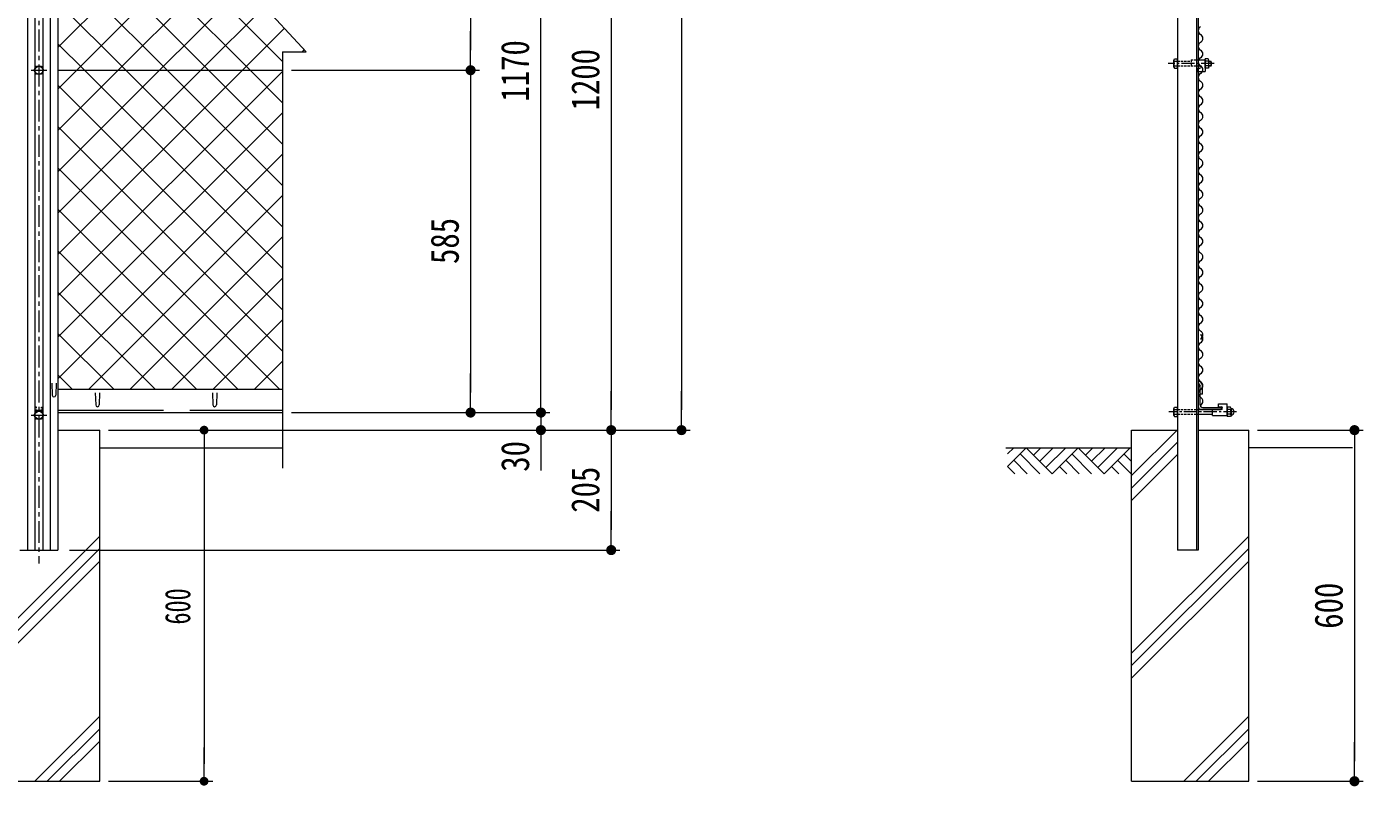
# Model space of a CAD drawing. Units: millimetres, scale not verified. Extents: x -4455 to 4455, y -3150 to 3150.
# Drawn here: x -1514 to 768, y -767 to 531 of the extents above; entities that cross this region are included whole.
import ezdxf
from ezdxf.enums import TextEntityAlignment as Align

# ---------------------------------------------------------------- set-up
doc = ezdxf.new("R2010")
doc.units = ezdxf.units.MM
doc.header["$LTSCALE"] = 30
for name, pattern in [('DASHED', [7.5, 6, -1.5]), ('USER1', [2, 1.25, -0.25, 0.25, -0.25]), ('USER2', [1.125, 0.75, -0.125, 0.125, -0.125]), ('USER3', [0.1875, 0.125, -0.0625]), ('USER4', [4, 2.5, -0.5, 0.5, -0.5])]:
    doc.linetypes.add(name, pattern=pattern)
for name, color, linetype, lineweight in [('0-1_GL', 7, 'Continuous', 9), ('0-2_D-STR1', 1, 'Continuous', 18), ('0-3_1部材', 7, 'Continuous', 9), ('0-4_4基礎', 4, 'Continuous', 18), ('0-5_D-STR2', 1, 'Continuous', 13), ('0-6_D-STR-DIM', 4, 'Continuous', 13), ('0-7_D-BMK', 2, 'USER2', 13), ('0-8_D-STR3', 3, 'Continuous', 13), ('0-9_8部品', 3, 'Continuous', 18), ('0-B_0', 1, 'Continuous', 18), ('0-C_D-STR4', 4, 'Continuous', 18), ('0-D_AMI', 3, 'Continuous', 18), ('0-E_SUNPOU', 1, 'Continuous', 18), ('0-F_5寸法', 3, 'Continuous', 18), ('1-1_7詳細', 3, 'Continuous', 18)]:
    doc.layers.add(name, color=color, linetype=linetype, lineweight=lineweight)
doc.layers.add('1-0_6文字', color=1, linetype='Continuous')
doc.styles.add('ＭＳ ゴシック', font='')
doc.styles.get('ＭＳ ゴシック').set_extended_font_data('MS Gothic')

# ---------------------------------------------------------------- blocks, each defined once
blk = doc.blocks.new('GL-マーク')
at = {"layer": '0-B_0'}
for p, q in [((-418.12, -21.21), (-396.91, 0)), ((-418.12, -63.64), (-354.48, 0)), ((-354.48, 0), (-265.86, -88.62)), ((-304.52, 0), (-329.5, -24.98)), ((-262.09, 0), (-308.29, -46.2)), ((-219.67, 0), (-287.08, -67.41)), ((-177.24, 0), (-265.86, -88.62)), ((-177.24, 0), (-88.62, -88.62)), ((-127.28, 0), (-152.26, -24.98)), ((-84.85, 0), (-131.05, -46.19)), ((-42.43, 0), (-109.83, -67.41)), ((0, 0), (-88.62, -88.62)), ((-396.91, -42.43), (-350.71, -88.62)), ((-375.7, -21.21), (-308.29, -88.62)), ((-219.67, -42.43), (-173.47, -88.62)), ((-198.45, -21.21), (-131.05, -88.62)), ((3.77, -88.62), (-42.43, -42.43)), ((4.99, -47.42), (-21.21, -21.21)), ((-418.12, -63.64), (-393.14, -88.62)), ((-240.88, -63.64), (-215.9, -88.62)), ((-38.66, -88.62), (-63.64, -63.64))]:
    blk.add_line(p, q, dxfattribs=at)
blk = doc.blocks.new('M1')
at = {"layer": '0-E_SUNPOU'}
blk.add_line((-7.5, 0), (-57.86, 0), dxfattribs=at)
for points in [[(0, 0), (-7.5, 0), (-7.44, 0.94)], [(0, 0), (-7.44, -0.94), (-7.5, 0)], [(0, 0), (-7.44, 0.94), (-7.26, 1.87)], [(0, 0), (-7.26, -1.87), (-7.44, -0.94)], [(0, 0), (-7.26, 1.87), (-6.97, 2.76)], [(0, 0), (-6.97, -2.76), (-7.26, -1.87)], [(0, 0), (-6.97, 2.76), (-6.57, 3.61)], [(0, 0), (-6.57, -3.61), (-6.97, -2.76)], [(0, 0), (-6.57, 3.61), (-6.07, 4.41)], [(0, 0), (-6.07, -4.41), (-6.57, -3.61)], [(0, 0), (-6.07, 4.41), (-5.47, 5.13)], [(0, 0), (-5.47, -5.13), (-6.07, -4.41)], [(0, 0), (-5.47, 5.13), (-4.78, 5.78)], [(0, 0), (-4.78, -5.78), (-5.47, -5.13)], [(0, 0), (-4.78, 5.78), (-4.02, 6.33)], [(0, 0), (-4.02, -6.33), (-4.78, -5.78)], [(0, 0), (-4.02, 6.33), (-3.19, 6.79)], [(0, 0), (-3.19, -6.79), (-4.02, -6.33)], [(0, 0), (-3.19, 6.79), (-2.32, 7.13)], [(0, 0), (-2.32, -7.13), (-3.19, -6.79)], [(0, 0), (-2.32, 7.13), (-1.41, 7.37)], [(0, 0), (-1.41, -7.37), (-2.32, -7.13)], [(0, 0), (-1.41, 7.37), (-0.47, 7.49)], [(0, 0), (-0.47, -7.49), (-1.41, -7.37)], [(0, 0), (-0.47, 7.49), (0.47, 7.49)], [(0, 0), (0.47, -7.49), (-0.47, -7.49)], [(0, 0), (0.47, 7.49), (1.41, 7.37)], [(0, 0), (1.41, 7.37), (2.32, 7.13)], [(0, 0), (2.32, 7.13), (3.19, 6.79)], [(0, 0), (3.19, 6.79), (4.02, 6.33)], [(0, 0), (4.02, 6.33), (4.78, 5.78)], [(0, 0), (4.78, 5.78), (5.47, 5.13)], [(0, 0), (5.47, 5.13), (6.07, 4.41)], [(0, 0), (6.07, 4.41), (6.57, 3.61)], [(0, 0), (6.57, 3.61), (6.97, 2.76)], [(0, 0), (6.97, 2.76), (7.26, 1.87)], [(0, 0), (7.26, 1.87), (7.44, 0.94)], [(0, 0), (7.44, 0.94), (7.5, 0)], [(0, 0), (1.41, -7.37), (0.47, -7.49)], [(0, 0), (2.32, -7.13), (1.41, -7.37)], [(0, 0), (3.19, -6.79), (2.32, -7.13)], [(0, 0), (4.02, -6.33), (3.19, -6.79)], [(0, 0), (4.78, -5.78), (4.02, -6.33)], [(0, 0), (5.47, -5.13), (4.78, -5.78)], [(0, 0), (6.07, -4.41), (5.47, -5.13)], [(0, 0), (6.57, -3.61), (6.07, -4.41)], [(0, 0), (6.97, -2.76), (6.57, -3.61)], [(0, 0), (7.26, -1.87), (6.97, -2.76)], [(0, 0), (7.44, -0.94), (7.26, -1.87)], [(0, 0), (7.5, 0), (7.44, -0.94)]]:
    blk.add_solid(points, dxfattribs=at)

msp = doc.modelspace()

# ---------------------------------------------------------------- linework, layer by layer
at = {"layer": '0-1_GL'}
for p, q in [((-1389.07, -187.99), (-1076.85, -187.99)), ((157.69, -187.99), (372.41, -187.99)), ((749.33, -187.99), (572.41, -187.99))]:
    msp.add_line(p, q, dxfattribs=at)
at = {"layer": '0-2_D-STR1'}
for p, q in [((-1512.49, 1491.72), (-1512.5, -362.99)), ((-1473.51, 1491.72), (-1473.52, -362.99)), ((-1460.51, 1491.72), (-1460.52, -362.99)), ((-1500.01, 1473.92), (-1500.02, -362.99)), ((-1486.01, 1473.92), (-1486.02, -362.99)), ((482.96, 1102.67), (482.96, -362.99)), ((485.96, 1102.01), (485.96, -157.99)), ((450.96, 1092.63), (450.96, -157.99)), ((-1471, -77.84), (-1470.25, -98.34)), ((-1463.5, -77.84), (-1464.25, -98.34)), ((-1460.52, -87.99), (-1076.85, -87.99)), ((485.96, -70.14), (493.69, -81.35)), ((485.96, -77.19), (489.69, -82.59)), ((485.96, -82.38), (486.96, -82.38)), ((485.96, -82.38), (485.96, -117.38)), ((488.96, -84.38), (488.96, -114.38)), ((489.69, -96.43), (489.69, -82.59)), ((493.69, -96.43), (493.69, -81.35)), ((-1396.77, -94.49), (-1396.02, -114.99)), ((-1389.27, -94.49), (-1390.02, -114.99)), ((-1196.77, -94.49), (-1196.02, -114.99)), ((-1189.27, -94.49), (-1190.02, -114.99)), ((493.69, -96.43), (489.69, -96.43)), ((-1460.52, -127.99), (-1076.85, -127.99)), ((493.46, -122.38), (518.46, -122.38)), ((493.96, -119.38), (523.96, -119.38)), ((525.96, -122.38), (525.96, -121.38)), ((-1525.52, -362.99), (-1460.52, -362.99))]:
    msp.add_line(p, q, dxfattribs=at)
at = {"layer": '0-2_D-STR1', "linetype": 'DASHED'}
msp.add_line((-1460.52, -123.99), (-1076.85, -123.99), dxfattribs=at)
at = {"layer": '0-2_D-STR1'}
for centre, radius, start, end in [((486.96, -84.38), 2, 0, 90), ((-1467.25, -98.34), 3, 180, 0), ((-1393.02, -114.99), 3, 180, 0), ((-1193.02, -114.99), 3, 180, 0), ((490.96, -117.38), 5, 180, 270), ((493.96, -114.38), 5, 180, 270), ((523.96, -121.38), 2, 0, 90)]:
    msp.add_arc(centre, radius, start, end, dxfattribs=at)
at = {"layer": '0-3_1部材'}
for p, q in [((490.96, -122.38), (525.96, -122.38)), ((450.96, -157.99), (450.96, -362.99)), ((485.96, -157.99), (485.96, -362.99)), ((485.96, -362.99), (450.96, -362.99))]:
    msp.add_line(p, q, dxfattribs=at)
at = {"layer": '0-4_4基礎', "color": 7, "lineweight": 9}
for p, q in [((372.41, -757.99), (372.41, -157.99)), ((372.41, -157.99), (450.96, -157.99)), ((485.96, -157.99), (572.41, -157.99)), ((572.41, -757.99), (572.41, -157.99)), ((372.41, -757.99), (572.41, -757.99))]:
    msp.add_line(p, q, dxfattribs=at)
at = {"layer": '0-4_4基礎'}
for p, q in [((372.41, -235.76), (450.18, -157.99)), ((372.41, -256.98), (450.96, -178.43)), ((372.41, -278.19), (450.96, -199.64)), ((372.41, -539.22), (572.41, -339.22)), ((372.41, -560.44), (572.41, -360.44)), ((372.41, -581.65), (572.41, -381.65)), ((461.46, -757.99), (572.41, -647.05)), ((482.68, -757.99), (572.41, -668.26)), ((503.89, -757.99), (572.41, -689.47))]:
    msp.add_line(p, q, dxfattribs=at)
at = {"layer": '0-5_D-STR2', "color": 2}
for p, q in [((-1460.51, 495.62), (-1076.85, 879.28)), ((-1076.85, 472.1), (-1460.51, 855.76)), ((-1132.48, 457.01), (-1460.51, 785.05)), ((-1357.7, 457.01), (-1076.85, 737.86)), ((-1203.19, 457.01), (-1460.51, 714.34)), ((-1286.99, 457.01), (-1076.85, 667.15)), ((-1273.9, 457.01), (-1460.51, 643.63)), ((-1344.61, 457.01), (-1460.51, 572.92)), ((-1415.32, 457.01), (-1460.51, 502.2)), ((-1043.26, 488.61), (-1039.94, 491.93)), ((-1460.52, 283.48), (-1286.99, 457.01)), ((-1460.51, 354.2), (-1357.7, 457.01)), ((-1076.85, 118.54), (-1415.32, 457.01)), ((-1076.85, 189.26), (-1344.61, 457.01)), ((-1076.85, 259.97), (-1273.9, 457.01)), ((-1076.85, 330.68), (-1203.19, 457.01)), ((-1076.85, 401.39), (-1132.48, 457.01)), ((-1460.52, 71.35), (-1076.85, 455.01)), ((-1076.85, 47.83), (-1460.51, 431.49)), ((-1460.52, 0.64), (-1076.85, 384.3)), ((-1076.85, -22.88), (-1460.51, 360.78)), ((-1460.52, -70.07), (-1076.85, 313.59)), ((-1082.45, -87.99), (-1460.52, 290.07)), ((-1407.73, -87.99), (-1076.85, 242.88)), ((-1153.16, -87.99), (-1460.52, 219.36)), ((-1337.02, -87.99), (-1076.85, 172.17)), ((-1223.87, -87.99), (-1460.52, 148.65)), ((-1266.31, -87.99), (-1076.85, 101.46)), ((-1294.58, -87.99), (-1460.52, 77.94)), ((-1195.59, -87.99), (-1076.85, 30.75)), ((-1365.29, -87.99), (-1460.52, 7.23)), ((-1124.88, -87.99), (-1076.85, -39.96)), ((-1436, -87.99), (-1460.52, -63.48))]:
    msp.add_line(p, q, dxfattribs=at)
at = {"layer": '0-5_D-STR2', "color": 7, "lineweight": 9}
msp.add_line((-1460.52, 457.01), (-1076.85, 457.01), dxfattribs=at)
at = {"layer": '0-5_D-STR2', "color": 2}
for points in [[(-1460.51, 424.91), (-1428.41, 457.01), (-1076.85, 808.57)], [(-1460.52, 212.77), (-1216.28, 457.01), (-1108.03, 565.26)], [(-1460.52, 142.06), (-1145.57, 457.01), (-1073.98, 528.6)]]:
    msp.add_lwpolyline(points, dxfattribs=at)
for centre, radius, start, end in [((493.72, 524.71), 7.56, 118.07249, 241.92751), ((493.72, 498.05), 7.56, 118.07249, 241.92751), ((486.6, 511.38), 7.56, 298.07249, 61.92751), ((486.6, 484.71), 7.56, 298.07249, 61.92751), ((493.72, 471.38), 7.56, 118.07249, 241.92751), ((486.6, 458.05), 7.56, 298.07249, 61.92751), ((493.72, 444.71), 7.56, 118.07249, 241.92751), ((486.6, 431.38), 7.56, 298.07249, 61.92751), ((493.72, 418.05), 7.56, 118.07249, 241.92751), ((486.6, 404.71), 7.56, 298.07249, 61.92751), ((493.72, 391.38), 7.56, 118.07249, 241.92751), ((493.72, 364.71), 7.56, 118.07249, 241.92751), ((486.6, 378.05), 7.56, 298.07249, 61.92751), ((493.72, 338.05), 7.56, 118.07249, 241.92751), ((486.6, 351.38), 7.56, 298.07249, 61.92751), ((486.6, 324.71), 7.56, 298.07249, 61.92751), ((493.72, 311.38), 7.56, 118.07249, 241.92751), ((486.6, 298.05), 7.56, 298.07249, 61.92751), ((493.72, 284.71), 7.56, 118.07249, 241.92751), ((486.6, 271.38), 7.56, 298.07249, 61.92751), ((493.72, 258.05), 7.56, 118.07249, 241.92751), ((486.6, 244.71), 7.56, 298.07249, 61.92751), ((493.72, 231.38), 7.56, 118.07249, 241.92751), ((493.72, 204.71), 7.56, 118.07249, 241.92751), ((486.6, 218.05), 7.56, 298.07249, 61.92751), ((493.72, 178.05), 7.56, 118.07249, 241.92751), ((486.6, 191.38), 7.56, 298.07249, 61.92751), ((486.6, 164.71), 7.56, 298.07249, 61.92751), ((493.72, 151.38), 7.56, 118.07249, 241.92751), ((486.6, 138.05), 7.56, 298.07249, 61.92751), ((493.72, 124.71), 7.56, 118.07249, 241.92751), ((486.6, 111.38), 7.56, 298.07249, 61.92751), ((493.72, 98.05), 7.56, 118.07249, 241.92751), ((486.6, 84.71), 7.56, 298.07249, 61.92751), ((493.72, 71.38), 7.56, 118.07249, 241.92751), ((493.72, 44.71), 7.56, 118.07249, 241.92751), ((486.6, 58.05), 7.56, 298.07249, 61.92751), ((493.72, 18.05), 7.56, 118.07249, 241.92751), ((486.6, 31.38), 7.56, 298.07249, 61.92751), ((486.6, 4.71), 7.56, 298.07249, 61.92751), ((490.77, 1.38), 3.39, 259.61114, 100.38886), ((486.6, -1.95), 7.56, 298.07249, 61.92751), ((493.72, -15.29), 7.56, 118.07249, 241.92751), ((486.6, -28.62), 7.56, 298.07249, 61.92751), ((493.72, -41.95), 7.56, 118.07249, 241.92751), ((486.6, -55.29), 7.56, 298.07249, 61.92751)]:
    msp.add_arc(centre, radius, start, end, dxfattribs=at)
at = {"layer": '0-6_D-STR-DIM', "color": 1, "lineweight": 18}
for p, q in [((-396, 1457.22), (-396, -123.49)), ((-756, 1007.51), (-756, 491.51)), ((-636, -93.49), (-636, 1007.51)), ((-516, 1007.51), (-516, -123.49)), ((-1061.85, 457.01), (-741, 457.01)), ((-1061.85, 457.01), (-741, 457.01)), ((-756, 422.51), (-756, -93.49)), ((-636, -93.49), (-636, -58.99)), ((-1061.85, -127.99), (-621, -127.99)), ((-1061.85, -127.99), (-741, -127.99)), ((-1061.85, -127.99), (-621, -127.99)), ((-636, -127.99), (-636, -157.99)), ((-1374.07, -157.99), (-621, -157.99)), ((-1374.07, -157.99), (-501, -157.99)), ((-1374.07, -157.99), (-501, -157.99)), ((-1374.07, -157.99), (-381, -157.99)), ((587.41, -157.99), (767.91, -157.99)), ((-636, -192.49), (-636, -226.99)), ((-516, -192.49), (-516, -328.49)), ((752.91, -192.49), (752.91, -723.49)), ((-1441.02, -362.99), (-501, -362.99)), ((587.41, -757.99), (767.91, -757.99))]:
    msp.add_line(p, q, dxfattribs=at)
at = {"layer": '0-6_D-STR-DIM'}
for p, q in [((-1116.85, 574.77), (-1036.85, 488.61)), ((-1076.85, 488.61), (-1076.85, -223.07)), ((-1076.85, 488.61), (-1036.85, 488.61))]:
    msp.add_line(p, q, dxfattribs=at)
at = {"layer": '0-6_D-STR-DIM', "color": 1}
for p, q in [((-1211.01, -187.99), (-1211.01, -727.99)), ((-1374.07, -757.99), (-1196.01, -757.99))]:
    msp.add_line(p, q, dxfattribs=at)
at = {"layer": '0-7_D-BMK', "linetype": 'USER1'}
msp.add_line((-1493.02, 1546.63), (-1493.02, -385.83), dxfattribs=at)
at = {"layer": '0-7_D-BMK'}
for p, q in [((513.58, 468.44), (435.09, 468.44)), ((551.65, -126.83), (436.2, -126.83))]:
    msp.add_line(p, q, dxfattribs=at)
at = {"layer": '0-7_D-BMK', "linetype": 'USER4'}
msp.add_line((-1506.45, -132.44), (-1479.57, -132.44), dxfattribs=at)
msp.add_line((-1506.45, -132.44), (-1479.57, -132.44), dxfattribs=at)
at = {"layer": '0-8_D-STR3'}
for p, q in [((444.56, 474.36), (445.67, 476.28)), ((444.56, 462.52), (444.56, 474.36)), ((444.56, 462.52), (445.67, 460.6)), ((445.25, 472.44), (450.96, 472.44)), ((445.25, 464.44), (450.96, 464.44)), ((445.67, 476.28), (450.96, 476.28)), ((445.67, 460.6), (450.96, 460.6)), ((450.96, 460.6), (450.96, 476.28)), ((483.83, 459.76), (487.78, 459.76)), ((485.96, 474.76), (498.03, 474.76)), ((485.96, 464.26), (487.78, 464.26)), ((498.03, 460.6), (498.03, 476.28)), ((498.03, 474.76), (498.03, 454.76)), ((503.74, 472.44), (498.03, 472.44)), ((503.74, 464.44), (498.03, 464.44)), ((503.32, 460.6), (498.03, 460.6)), ((504.43, 462.52), (503.32, 460.6)), ((504.43, 462.52), (504.43, 474.36)), ((504.43, 472.44), (507.98, 472.44)), ((504.43, 464.44), (507.98, 464.44)), ((507.98, 464.44), (507.98, 472.44)), ((483.83, 454.76), (498.03, 454.76)), ((520.77, -113.15), (535.77, -113.15)), ((520.77, -118.15), (520.77, -113.15)), ((535.77, -133.15), (535.77, -113.15)), ((444.56, -132.75), (444.56, -120.91)), ((444.56, -132.75), (445.67, -134.67)), ((445.25, -122.83), (450.96, -122.83)), ((445.25, -130.83), (450.96, -130.83)), ((445.67, -134.67), (450.96, -134.67)), ((450.96, -134.67), (450.96, -118.99)), ((481.06, -122.83), (510.77, -122.83)), ((485.96, -130.83), (510.82, -130.83)), ((510.77, -133.15), (510.77, -122.65)), ((510.77, -122.65), (525.52, -122.65)), ((510.77, -133.15), (535.77, -133.15)), ((520.77, -118.15), (525.52, -118.15)), ((541.06, -118.99), (535.77, -118.99)), ((535.77, -118.99), (535.77, -134.67)), ((541.48, -122.83), (535.77, -122.83)), ((541.48, -130.83), (535.77, -130.83)), ((542.17, -120.91), (541.06, -118.99)), ((542.17, -120.91), (542.17, -132.75))]:
    msp.add_line(p, q, dxfattribs=at)
at = {"layer": '0-8_D-STR3', "color": 1, "linetype": 'USER3'}
for p, q in [((450.96, 472.44), (473.83, 472.44)), ((450.96, 464.44), (473.83, 464.44)), ((473.83, 474.76), (473.83, 464.26)), ((473.83, 474.76), (485.96, 474.76)), ((473.83, 464.26), (485.96, 464.26)), ((483.83, 459.76), (483.83, 454.76)), ((-1499.27, -129.69), (-1499.27, -118.76)), ((-1499.27, -129.69), (-1499.27, -118.76)), ((-1497.27, -118.76), (-1499.27, -118.76)), ((-1497.27, -123.76), (-1499.27, -123.76)), ((-1497.27, -123.76), (-1499.27, -123.76)), ((-1498.45, -128.26), (-1499.27, -128.26)), ((-1498.45, -128.26), (-1499.27, -128.26)), ((-1497.27, -126.22), (-1497.27, -118.76)), ((-1497.27, -123.99), (-1488.77, -123.99)), ((-1497.27, -123.99), (-1488.77, -123.99)), ((-1488.77, -118.76), (-1486.77, -118.76)), ((-1488.77, -126.22), (-1488.77, -118.76)), ((-1488.77, -123.76), (-1486.77, -123.76)), ((-1488.77, -123.76), (-1486.77, -123.76)), ((-1487.59, -128.26), (-1486.77, -128.26)), ((-1487.59, -128.26), (-1486.77, -128.26)), ((-1486.77, -129.69), (-1486.77, -118.76)), ((-1486.77, -129.69), (-1486.77, -118.76)), ((450.96, -122.83), (485.96, -122.83)), ((450.96, -130.83), (485.96, -130.83))]:
    msp.add_line(p, q, dxfattribs=at)
at = {"layer": '0-8_D-STR3', "color": 1}
for p, q in [((504.43, 471.64), (508.39, 471.64)), ((504.43, 465.24), (508.39, 465.24))]:
    msp.add_line(p, q, dxfattribs=at)
at = {"layer": '0-8_D-STR3'}
for points in [[(504.43, 474.36), (503.32, 476.28), (498.03, 476.28)], [(444.56, -120.91), (445.67, -118.99), (450.96, -118.99)], [(542.17, -132.75), (541.06, -134.67), (535.77, -134.67)]]:
    msp.add_lwpolyline(points, dxfattribs=at)
msp.add_lwpolyline([(-1485.18, -132.44), (-1489.1, -139.23), (-1496.94, -139.23), (-1500.86, -132.44), (-1496.94, -125.65), (-1489.1, -125.65)], close=True, dxfattribs=at)
msp.add_lwpolyline([(-1485.18, -132.44), (-1489.1, -139.23), (-1496.94, -139.23), (-1500.86, -132.44), (-1496.94, -125.65), (-1489.1, -125.65)], close=True, dxfattribs=at)
at = {"layer": '0-8_D-STR3', "color": 1, "linetype": 'USER3'}
for points in [[(-1497.27, -126.22), (-1497.27, -118.76), (-1499.27, -118.76)], [(-1488.77, -126.22), (-1488.77, -118.76), (-1486.77, -118.76)]]:
    msp.add_lwpolyline(points, dxfattribs=at)
at = {"layer": '0-8_D-STR3'}
msp.add_circle((-1493.02, -132.44), 6.8, dxfattribs=at)
msp.add_circle((-1493.02, -132.44), 6.8, dxfattribs=at)
for centre, radius, start, end in [((447.59, 474.36), 3.03, 180, 219.3382), ((456.56, 468.44), 12, 160.52878, 199.47122), ((447.59, 462.52), 3.03, 140.6618, 180), ((487.78, 462.01), 2.25, 270, 90), ((501.4, 474.36), 3.03, 320.6618, 0), ((492.43, 468.44), 12, 340.52878, 19.47122), ((501.4, 462.52), 3.03, 0, 39.3382), ((501.05, 468.44), 8, 330, 30), ((447.59, -120.91), 3.03, 180, 219.3382), ((456.56, -126.83), 12, 160.52878, 199.47122), ((447.59, -132.75), 3.03, 140.6618, 180), ((525.52, -120.4), 2.25, 270, 90), ((539.14, -120.91), 3.03, 320.6618, 0), ((530.17, -126.83), 12, 340.52878, 19.47122), ((539.14, -132.75), 3.03, 0, 39.3382), ((541.38, -126.83), 5.97, 277.58062, 82.41938)]:
    msp.add_arc(centre, radius, start, end, dxfattribs=at)
at = {"layer": '0-9_8部品', "color": 1, "linetype": 'USER1'}
msp.add_line((-1506.45, 457.01), (-1479.57, 457.01), dxfattribs=at)
at = {"layer": '0-9_8部品'}
msp.add_lwpolyline([(-1485.18, 457.01), (-1489.1, 450.22), (-1496.94, 450.22), (-1500.86, 457.01), (-1496.94, 463.8), (-1489.1, 463.8)], close=True, dxfattribs=at)
msp.add_circle((-1493.02, 457.01), 6.8, dxfattribs=at)
at = {"layer": '0-C_D-STR4', "color": 7, "lineweight": 9}
for p, q in [((-1460.52, -157.99), (-1389.07, -157.99)), ((-1389.07, -757.99), (-1389.07, -157.99)), ((-1589.07, -757.99), (-1389.07, -757.99))]:
    msp.add_line(p, q, dxfattribs=at)
at = {"layer": '0-C_D-STR4'}
for p, q in [((-1589.07, -539.22), (-1389.07, -339.22)), ((-1589.07, -560.44), (-1389.07, -360.44)), ((-1589.07, -581.65), (-1389.07, -381.65)), ((-1500.01, -757.99), (-1389.07, -647.05)), ((-1478.8, -757.99), (-1389.07, -668.26)), ((-1457.59, -757.99), (-1389.07, -689.47))]:
    msp.add_line(p, q, dxfattribs=at)
at = {"layer": '0-D_AMI'}
for centre, start, end in [((493.72, -68.62), 118.07249, 241.92751), ((493.72, -95.29), 118.07249, 241.92751), ((486.6, -81.95), 298.07249, 61.92751), ((486.6, -108.62), 298.07249, 61.92751)]:
    msp.add_arc(centre, 7.56, start, end, dxfattribs=at)
at = {"layer": '0-F_5寸法', "color": 1}
msp.add_line((-1374.07, -157.99), (-1196.01, -157.99), dxfattribs=at)
at = {"layer": '1-1_7詳細', "color": 7, "lineweight": 9}
msp.add_line((485.96, 459.76), (485.96, 454.76), dxfattribs=at)

# ---------------------------------------------------------------- block references
at = {"layer": '0-1_GL', "xscale": 0.5, "yscale": 0.5}
msp.add_blockref('GL-マーク', (369.76, -188.14), dxfattribs=at)
at = {"layer": '0-6_D-STR-DIM', "xscale": 1.15, "yscale": 1.15}
for p, rotation in [((-756, 457.01), 270), ((-756, 457.01), 90), ((-756, -127.99), 270), ((-636, -127.99), 270), ((-636, -127.99), 270), ((-516, -157.99), 270), ((-396, -157.99), 270), ((-636, -157.99), 90), ((-516, -157.99), 90), ((752.91, -157.99), 90), ((-516, -362.99), 270), ((752.91, -757.99), 270)]:
    msp.add_blockref('M1', p, dxfattribs=dict(at, rotation=rotation))
at = {"layer": '0-6_D-STR-DIM', "rotation": 270}
msp.add_blockref('M1', (-1211.01, -757.99), dxfattribs=at)
at = {"layer": '0-F_5寸法', "rotation": 90}
msp.add_blockref('M1', (-1211.01, -157.99), dxfattribs=at)

# ---------------------------------------------------------------- texts
at = {"layer": '0-6_D-STR-DIM', "color": 3, "style": 'ＭＳ ゴシック', "width": 0.8}
for s, p in [('1170', (-641.75, 403.49)), ('1200', (-521.75, 388.49)), ('585', (-761.75, 125.93)), ('30', (-641.63, -229.06)), ('205', (-521.75, -299.17)), ('600', (747.16, -497.39))]:
    msp.add_text(s, height=48.17, rotation=90, dxfattribs=at).set_placement(p, align=Align.BOTTOM_LEFT)
at = {"layer": '1-0_6文字', "color": 3, "style": 'ＭＳ ゴシック', "width": 0.7}
msp.add_text('600', height=43.33, rotation=90, dxfattribs=at).set_placement((-1221.6, -490.21), align=Align.BOTTOM_LEFT)

doc.saveas('drawing.dxf')
